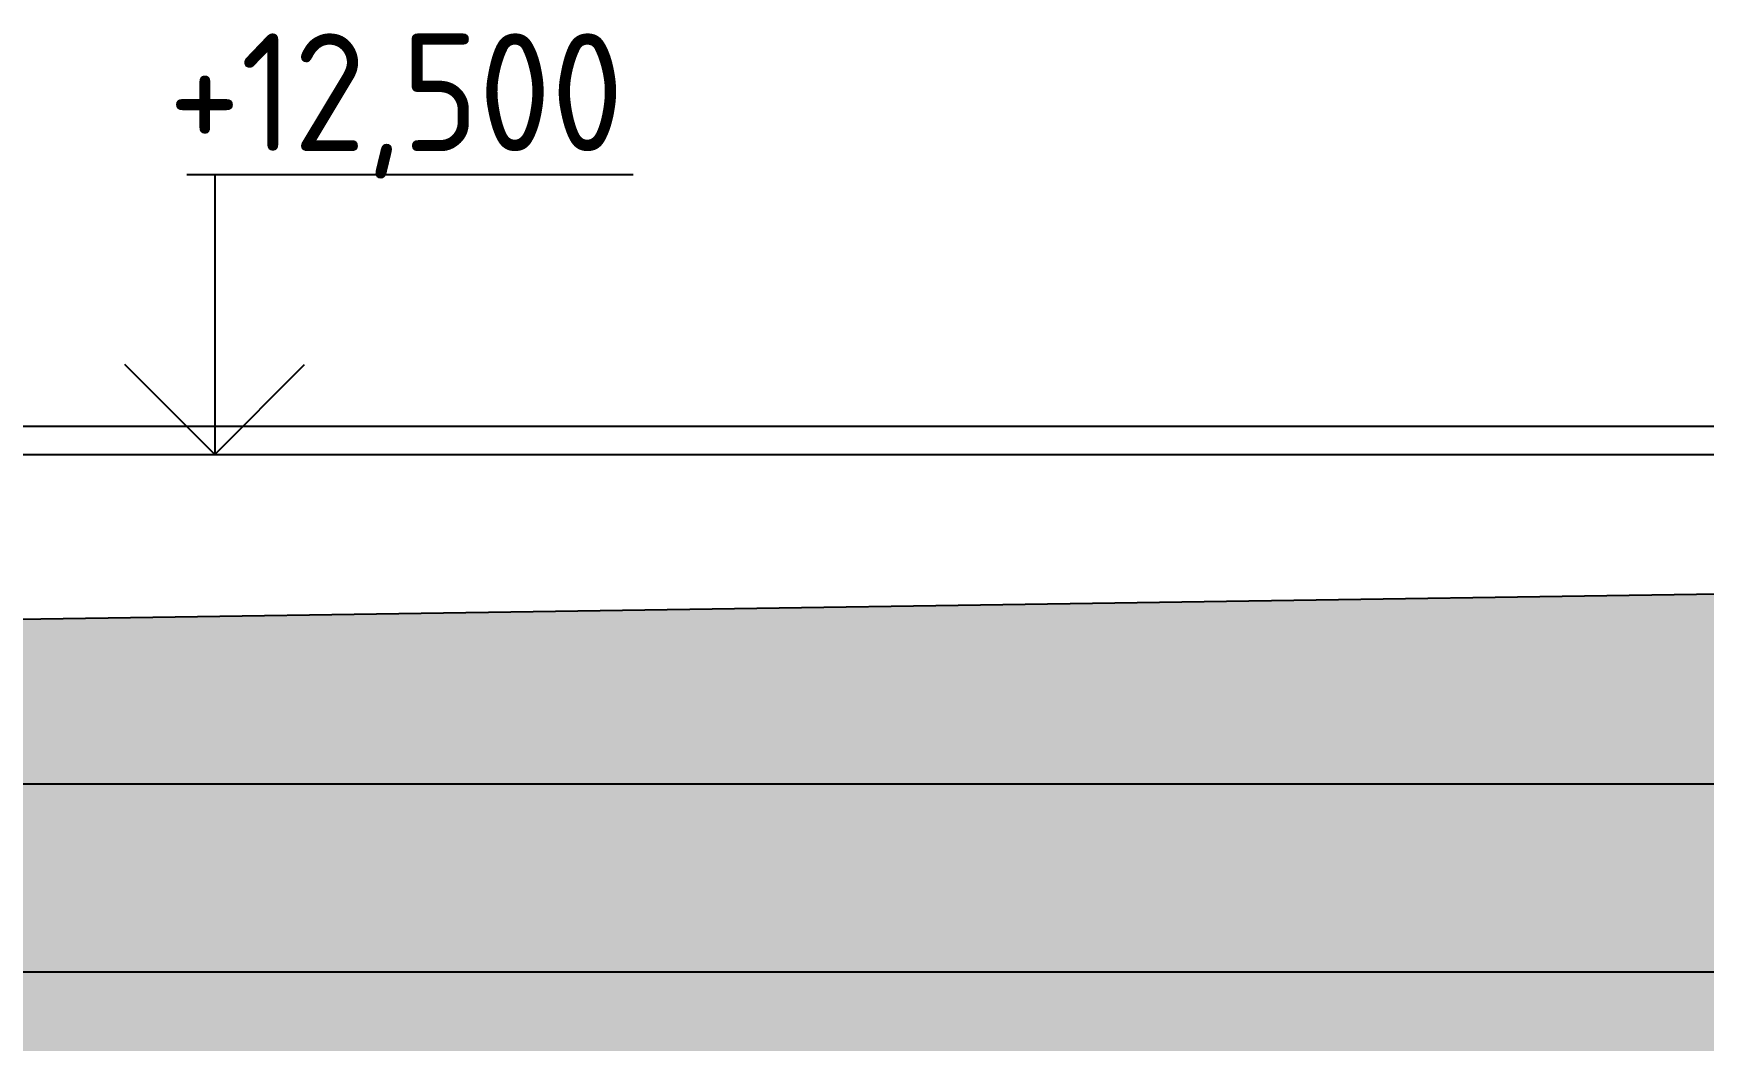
# Model space of a CAD drawing. Extents: x 3792242 to 5145247, y -1546315 to -1031918.
# Drawn here: x 3989846 to 3991619, y -1522880 to -1521810 of the extents above; entities that cross this region are included whole.
import ezdxf

# ---------------------------------------------------------------- set-up
doc = ezdxf.new("R2010")
doc.units = 0
doc.header["$MEASUREMENT"] = 0
for name, color, linetype in [('MÚRY', 1, 'CONTINUOUS'), ('TENKÁ', 7, 'CONTINUOUS'), ('ŠRAFY', 82, 'CONTINUOUS'), ('šrafy-múry', 8, 'CONTINUOUS')]:
    doc.layers.add(name, color=color, linetype=linetype)
doc.styles.add('STYLE1', font='isocp.shx')
pattern_1 = [(0, (-546523.74, 886.425), (0, 37.5), [37.5, -37.5]), (90, (-546523.74, 886.425), (-37.5, 2e-15), [37.5, -37.5])]

msp = doc.modelspace()

# ---------------------------------------------------------------- hatches: boundary and pattern name
at = {"layer": 'ŠRAFY'}
h = msp.add_hatch(dxfattribs=at)
h.set_pattern_fill('SQUARE', color=256, scale=300)
h.set_pattern_definition(pattern_1)
h.paths.add_polyline_path([(3996355.937, -1522607.345), (3996355.937, -1522373.67), (3996355.937, -1522334.895), (3994225.937, -1522366.845), (3988959.218, -1522445.846), (3988959.218, -1522607.345)])
h.paths.add_polyline_path([(3995339.937, -1522447.874), (3995339.937, -1522160.276), (3995589.937, -1522160.276), (3995589.937, -1522447.874)], flags=9)
h = msp.add_hatch(dxfattribs=at)
h.set_pattern_fill('SQUARE', color=256, scale=300)
h.set_pattern_definition(pattern_1)
h.paths.add_polyline_path([(3988959.218, -1522807.345), (3996355.937, -1522807.345), (3996355.937, -1522607.345), (3988959.218, -1522607.345)])
h.paths.add_polyline_path([(3995560.937, -1523010.394), (3995560.937, -1522722.796), (3995810.937, -1522722.796), (3995810.937, -1523010.394)], flags=9)
h.paths.add_polyline_path([(3995245.937, -1523010.394), (3995245.937, -1522722.796), (3995495.937, -1522722.796), (3995495.937, -1523010.394)], flags=9)
at = {"layer": 'šrafy-múry'}
h = msp.add_hatch(dxfattribs=at)
h.set_pattern_fill('ANSI36', color=253, scale=800, angle=360)
h.set_pattern_definition([(45, (226757.26, 936.43), (53.0330086, 194.4543648), [250, -50, 0, -50])])
h.paths.add_polyline_path([(3996375.937, -1523277.345), (3996715.937, -1523277.345), (3996715.937, -1521857.345), (3996555.937, -1521857.345), (3996555.937, -1522807.345), (3983275.937, -1522807.345), (3983275.937, -1521857.345), (3983115.937, -1521857.345), (3983115.937, -1523027.345), (3984540.937, -1523027.345), (3984540.937, -1523277.345), (3984690.937, -1523277.345), (3984690.937, -1523027.345), (3989765.937, -1523027.345), (3989765.937, -1523277.345), (3990065.937, -1523277.345), (3990065.937, -1523027.345), (3993625.937, -1523027.345), (3993740.937, -1523027.345), (3996375.937, -1523027.345)])

# ---------------------------------------------------------------- linework, layer by layer
at = {"layer": 'MÚRY'}
msp.add_line((3996355.937, -1522334.895), (3987525.937, -1522467.345), dxfattribs=at)
at = {"layer": 'TENKÁ', "linetype": 'ByBlock', "ltscale": 0.25}
for p, q in [((3990482.906, -1521960.345), (3990009.008, -1521960.345)), ((3990038.602, -1521960.345), (3990038.602, -1522257.345)), ((3990038.602, -1522257.345), (3989943.142, -1522161.886)), ((3990038.602, -1522257.345), (3990134.061, -1522161.886))]:
    msp.add_line(p, q, dxfattribs=at)
at = {"layer": 'TENKÁ'}
for p, q in [((3984965.937, -1522227.345), (3994225.937, -1522227.345)), ((3984965.937, -1522257.345), (3991688.606, -1522257.345)), ((3983475.937, -1522607.345), (3996355.937, -1522607.345)), ((3996555.937, -1522807.345), (3983275.937, -1522807.345))]:
    msp.add_line(p, q, dxfattribs=at)

# ---------------------------------------------------------------- texts
at = {"layer": 'TENKÁ', "ltscale": 0.25, "style": 'STYLE1'}
msp.add_text('+12,500', height=125, dxfattribs=at).set_placement((3989989.491, -1521935.324))

doc.saveas('drawing.dxf')
